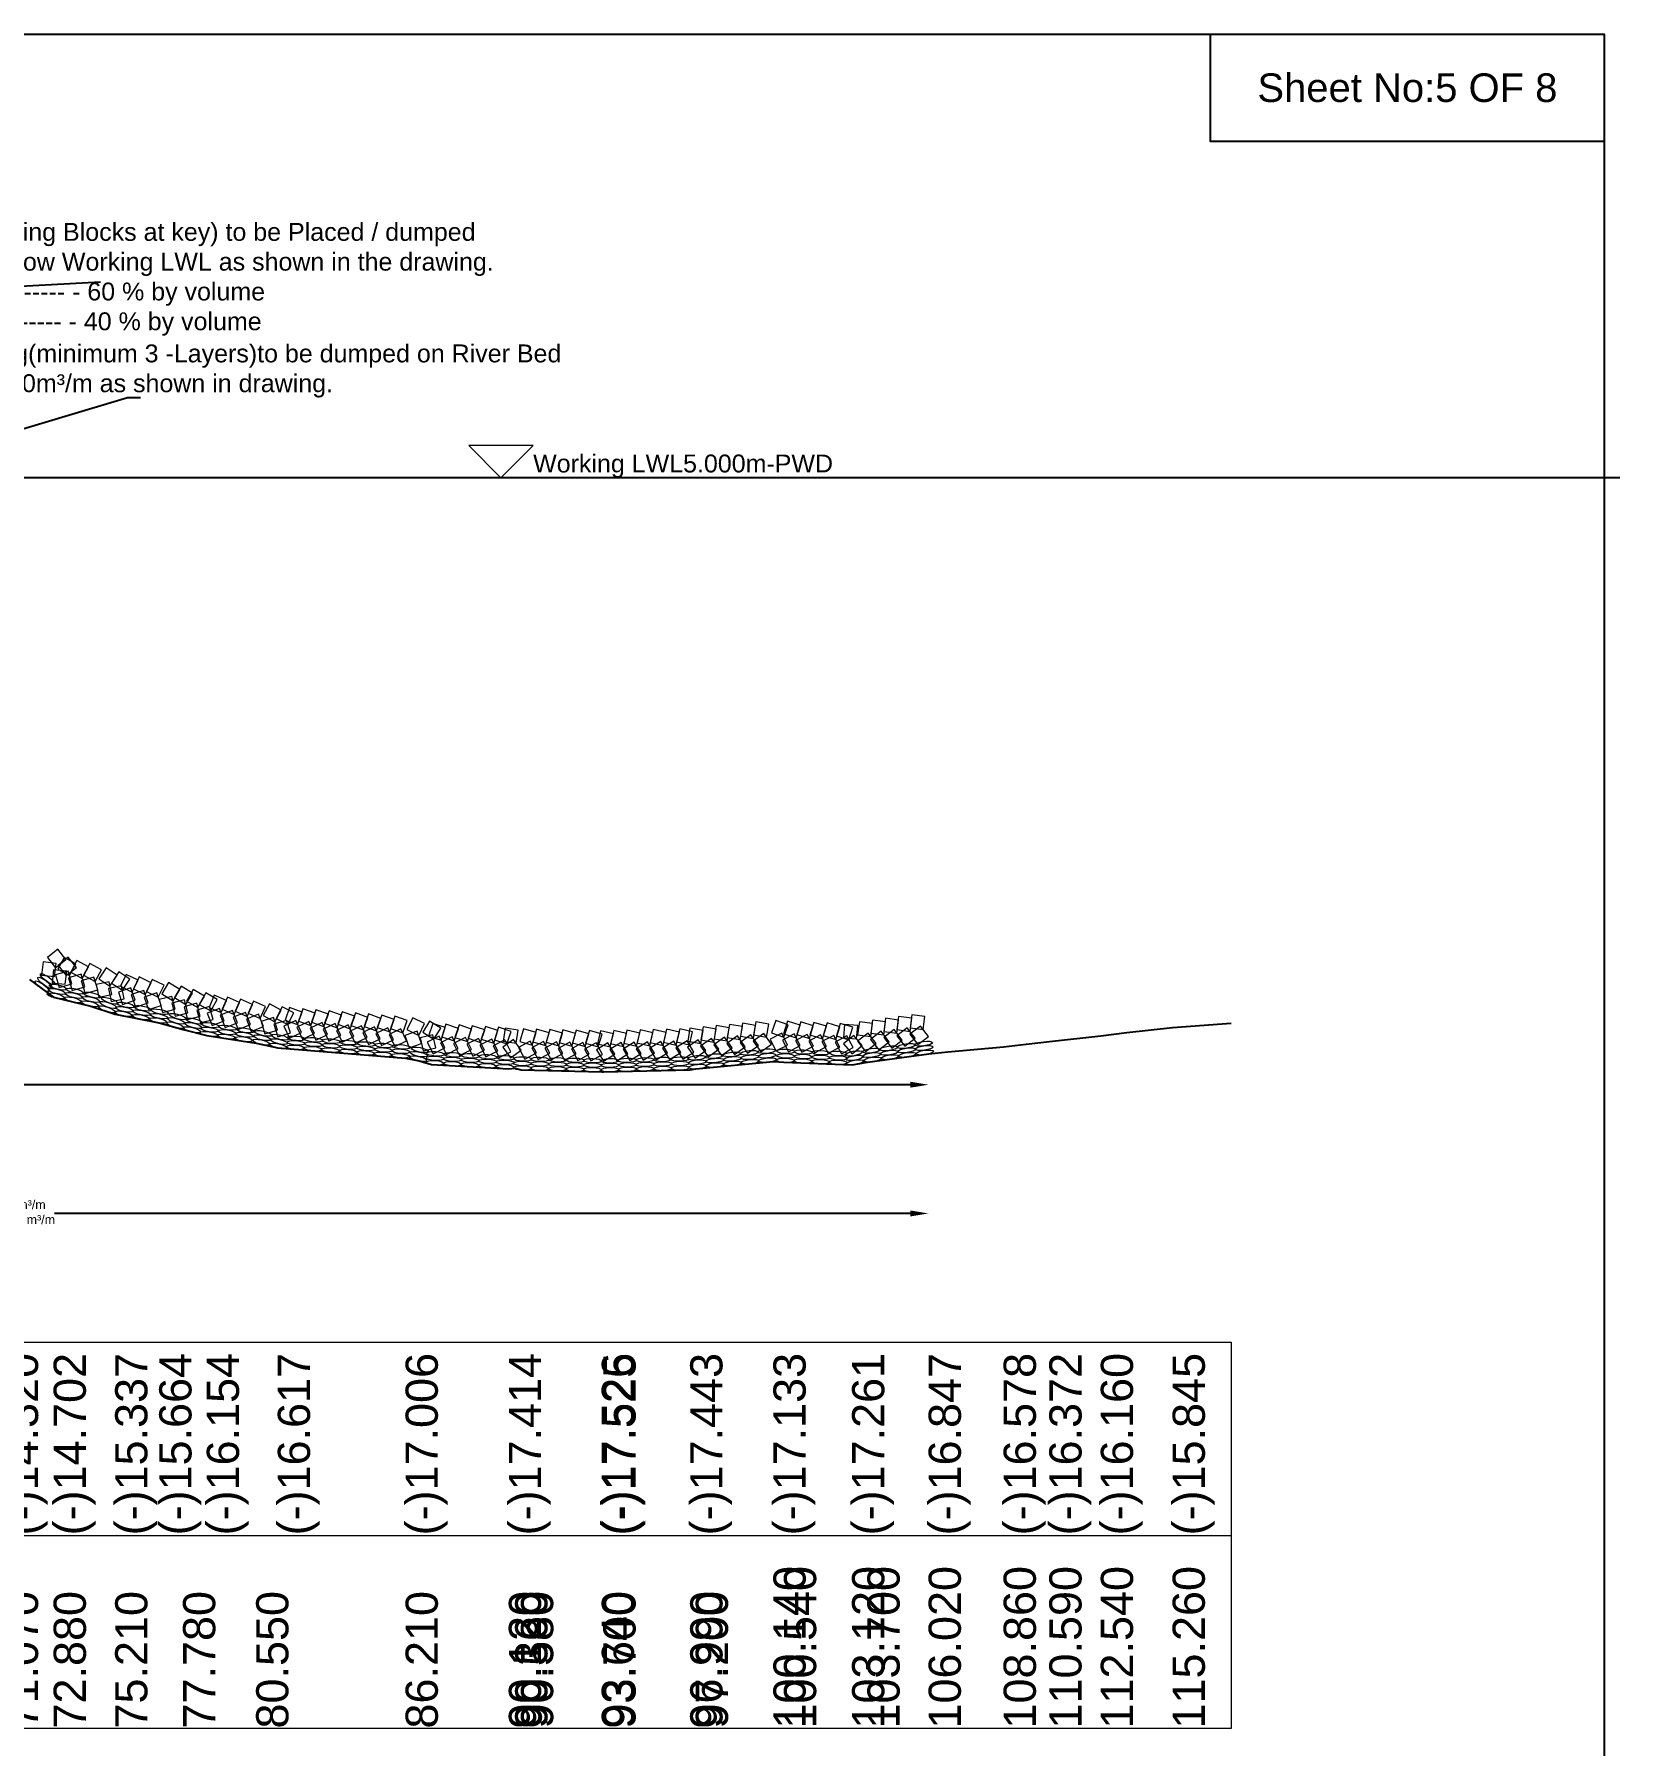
# Model space of a CAD drawing. Header units: inches. Extents: x 89000 to 215021, y -28933 to 1384.
# Drawn here: x 165180 to 169611, y -3401 to 1384 of the extents above; entities that cross this region are included whole.
import ezdxf

# ---------------------------------------------------------------- set-up
doc = ezdxf.new("R2010")
doc.units = ezdxf.units.IN
doc.header["$LTSCALE"] = 7
doc.header["$MEASUREMENT"] = 0
doc.header["$PDMODE"] = 3
for name, color, linetype, lineweight in [('Bed Level Divider', 7, 'Continuous', 9), ('Cross section Data Border', 7, 'Continuous', 9), ('Cross Section Labels', 7, 'Continuous', 9), ('Existing_Bed_Level for Xsection', 7, 'Continuous', 25), ('Long Section Labels', 7, 'Continuous', 9)]:
    doc.layers.add(name, color=color, linetype=linetype, lineweight=lineweight)
doc.styles.get("Standard").update_dxf_attribs({"font": 'arial.ttf'})
doc.dimstyles.new('Appron Lebeling Style', dxfattribs={"dimtxt": 50, "dimasz": 50, "dimexe": 0.18, "dimexo": 0.0625, "dimgap": 0.09, "dimtad": 0, "dimtih": 1, "dimtoh": 1, "dimdec": 4, "dimzin": 0, "dimdsep": 46, "dimtxsty": 'Standard', "dimcen": 0.09, "dimse1": 1, "dimse2": 1, "dimadec": 0, "dimazin": 0, "dimtfac": 1, "dimtdec": 4, "dimtofl": 0, "dimtmove": 0, "dimatfit": 3, "dimfxl": 1, "dimtolj": 1, "dimtzin": 0, "dimarcsym": 0})
doc.dimstyles.get("Standard").update_dxf_attribs({"dimtxt": 0.18, "dimasz": 0.18, "dimexe": 0.18, "dimexo": 0.0625, "dimgap": 0.09, "dimtad": 0, "dimtih": 1, "dimtoh": 1, "dimdec": 4, "dimzin": 0, "dimdsep": 46, "dimtxsty": 'Standard', "dimcen": 0.09, "dimadec": 0, "dimazin": 0, "dimtfac": 1, "dimtdec": 4, "dimtofl": 0, "dimtmove": 0, "dimatfit": 3, "dimfxl": 1, "dimtolj": 1, "dimtzin": 0, "dimarcsym": 0})

# ---------------------------------------------------------------- blocks, each defined once
blk = doc.blocks.new('*D1')
at = {"layer": 'Cross Section Labels', "color": 0, "lineweight": -2, "transparency": 16777216}
for p, q in [((162487.4, -1552.7), (164996.9, -1552.7)), ((167628.8, -1552.7), (165119.3, -1552.7))]:
    blk.add_line(p, q, dxfattribs=at)
at = {"layer": 'Cross Section Labels', "color": 0, "transparency": 16777216}
for points in [[(162487.4, -1544.4), (162487.4, -1561), (162437.4, -1552.7)], [(167628.8, -1544.4), (167628.8, -1561), (167678.8, -1552.7)]]:
    blk.add_solid(points, dxfattribs=at)
at = {"layer": 'Defpoints', "color": 0, "transparency": 16777216}
for p in [(162437.4, 144.7), (167678.8, -1467.7), (167678.8, -1552.7)]:
    blk.add_point(p, dxfattribs=at)
at = {"layer": 'Cross Section Labels', "color": 0, "transparency": 16777216, "insert": (165058.1, -1552.7), "char_height": 25, "attachment_point": 5}
blk.add_mtext('\\A1;77.00 m', dxfattribs=at)
blk = doc.blocks.new('*D2')
at = {"layer": 'Cross Section Labels', "color": 0, "lineweight": -2, "transparency": 16777216}
for p, q in [((162487.4, -1912.7), (164880.2, -1912.7)), ((167628.8, -1912.7), (165236, -1912.7))]:
    blk.add_line(p, q, dxfattribs=at)
at = {"layer": 'Cross Section Labels', "color": 0, "transparency": 16777216}
for points in [[(162487.4, -1904.4), (162487.4, -1921), (162437.4, -1912.7)], [(167628.8, -1904.4), (167628.8, -1921), (167678.8, -1912.7)]]:
    blk.add_solid(points, dxfattribs=at)
at = {"layer": 'Defpoints', "color": 0, "transparency": 16777216}
for p in [(162437.4, 144.7), (167678.8, -1467.7), (167678.8, -1912.7)]:
    blk.add_point(p, dxfattribs=at)
at = {"layer": 'Cross Section Labels', "color": 0, "transparency": 16777216, "insert": (165058.1, -1912.7), "char_height": 25, "attachment_point": 5}
blk.add_mtext('\\A1;Block @59.00 m³/m ^JGoo Bag @58.00 m³/m ', dxfattribs=at)

msp = doc.modelspace()

# ---------------------------------------------------------------- linework, layer by layer
for points in [[(157568.09036, 1384.10087), (169568.09036, 1384.10087), (169568.09036, -7101.09913), (157568.09036, -7101.09913)], [(168467.73002, 1384.10087), (169567.73002, 1384.10087), (169567.73002, 1084.10087), (168467.73002, 1084.10087)]]:
    msp.add_lwpolyline(points, close=True)
at = {"layer": 'Bed Level Divider'}
msp.add_line((168525.40624, -2272.68551), (168525.40624, -3352.68551), dxfattribs=at)
at = {"layer": 'Cross section Data Border'}
for points in [[(168525.40624, -3352.68551), (158235.38224, -3352.68551), (158235.38224, -2272.68551), (168525.40624, -2272.68551)], [(158235.38224, -2812.68551), (168525.40624, -2812.68551)]]:
    msp.add_lwpolyline(points, dxfattribs=at)
at = {"layer": 'Cross Section Labels'}
msp.add_lwpolyline([(166484.07339, 143.91366), (166574.07339, 233.91366), (166394.07339, 233.91366)], close=True, dxfattribs=at)
at = {"layer": 'Existing_Bed_Level for Xsection'}
for points in [[(160941.27129, 144.71449), (169611.29529, 144.71449)], [(165166.75811, -1259.04319), (165233.91611, -1308.41539), (165337.97411, -1332.76939), (165405.87011, -1355.27839), (165529.11611, -1379.41099), (165595.53611, -1398.22999), (165661.95611, -1415.57299), (165799.96211, -1436.16319), (165860.47811, -1449.74239), (166217.67011, -1478.45059), (166255.30811, -1485.83059), (166289.99411, -1496.23639), (166506.22811, -1508.56099), (166523.94011, -1506.71599), (166540.17611, -1511.14399), (166766.00411, -1516.82659), (166770.43211, -1516.75279), (166770.43211, -1516.75279), (166770.43211, -1516.75279), (167013.23411, -1510.70119), (167028.73211, -1508.26579), (167245.70411, -1487.82319), (167275.22411, -1489.96339), (167465.62811, -1497.26959), (167508.43211, -1489.66819), (167679.64811, -1466.71639), (167733.52211, -1461.03379), (167889.24011, -1446.86419), (167951.97011, -1439.70559), (168016.91411, -1431.66139), (168160.82411, -1416.01579), (168233.88611, -1407.23359), (168361.56011, -1392.76879), (168525.39611, -1381.03459)]]:
    msp.add_lwpolyline(points, dxfattribs=at)
at = {"layer": 'Long Section Labels'}
for points in [[(165268.20018, -1202.89089), (165245.14558, -1174.07952), (165216.33421, -1197.13413), (165239.38881, -1225.9455)], [(165297.93054, -1224.74761), (165274.87593, -1195.93623), (165246.06456, -1218.99084), (165269.11917, -1247.80221)], [(165240.78969, -1213.44891), (165204.11653, -1209.36366), (165200.03128, -1246.03682), (165236.70444, -1250.12207)], [(165270.52004, -1235.30562), (165233.84688, -1231.22037), (165229.76163, -1267.89353), (165266.43479, -1271.97878)], [(165274.41591, -1235.28569), (165239.08955, -1245.94673), (165249.75059, -1281.2731), (165285.07696, -1270.61206)], [(165295.4687, -1214.80186), (165262.94375, -1197.37379), (165245.51568, -1229.89874), (165278.04063, -1247.32681)], [(165310.34501, -1243.69463), (165275.01864, -1254.35567), (165285.67969, -1289.68204), (165321.00605, -1279.02099)], [(165331.39779, -1223.2108), (165298.87284, -1205.78273), (165281.44477, -1238.30768), (165313.96972, -1255.73575)], [(165367.32689, -1231.61973), (165334.80194, -1214.19166), (165317.37387, -1246.71662), (165349.89882, -1264.14468)], [(165411.42486, -1246.28987), (165380.60232, -1226.00242), (165360.31487, -1256.82497), (165391.13742, -1277.11242)], [(165446.45027, -1257.90155), (165415.62772, -1237.61411), (165395.34027, -1268.43665), (165426.16282, -1288.7241)], [(165346.2741, -1252.10356), (165310.94774, -1262.76461), (165321.60878, -1298.09097), (165356.93515, -1287.42993)], [(165388.61225, -1264.79371), (165352.46907, -1272.22875), (165359.90411, -1308.37194), (165396.0473, -1300.93689)], [(165423.63766, -1276.40539), (165387.49447, -1283.84044), (165394.92952, -1319.98362), (165431.07271, -1312.54858)], [(165449.62557, -1281.89104), (165414.71229, -1293.83559), (165426.65684, -1328.74888), (165461.57013, -1316.80433)], [(165469.91594, -1260.65174), (165436.77598, -1244.42358), (165420.54783, -1277.56354), (165453.68779, -1293.7917)], [(165485.8379, -1288.98172), (165450.92461, -1300.92627), (165462.86916, -1335.83956), (165497.78245, -1323.895)], [(165506.12826, -1267.74241), (165472.9883, -1251.51426), (165456.76015, -1284.65422), (165489.90011, -1300.88237)], [(165542.34059, -1274.83309), (165509.20063, -1258.60493), (165492.97247, -1291.74489), (165526.11243, -1307.97305)], [(165586.51279, -1286.34489), (165554.8273, -1267.43353), (165535.91594, -1299.11903), (165567.60144, -1318.03038)], [(165622.01527, -1296.40392), (165590.32977, -1277.49257), (165571.41842, -1309.17806), (165603.10391, -1328.08942)], [(165655.58794, -1305.20078), (165623.518, -1286.94895), (165605.26617, -1319.01888), (165637.33611, -1337.27071)], [(165522.05022, -1296.07239), (165487.13693, -1308.01695), (165499.08148, -1342.93023), (165533.99477, -1330.98568)], [(165564.5366, -1305.83473), (165528.75563, -1314.85317), (165537.77406, -1350.63414), (165573.55503, -1341.6157)], [(165600.03907, -1315.89377), (165564.2581, -1324.9122), (165573.27654, -1360.69317), (165609.05751, -1351.67474)], [(165634.01964, -1325.14107), (165598.43289, -1334.89778), (165608.18959, -1370.48453), (165643.77634, -1360.72782)], [(165669.72261, -1334.46351), (165634.13586, -1344.22022), (165643.89256, -1379.80697), (165679.47931, -1370.05026)], [(165691.29091, -1314.52322), (165659.22097, -1296.27139), (165640.96914, -1328.34132), (165673.03908, -1346.59315)], [(165697.39342, -1339.5495), (165663.05626, -1353.06134), (165676.5681, -1387.3985), (165710.90526, -1373.88666)], [(165716.70212, -1317.41399), (165682.86191, -1302.70174), (165668.14966, -1336.54195), (165701.98987, -1351.2542)], [(165753.19815, -1322.85912), (165719.35794, -1308.14687), (165704.64569, -1341.98708), (165738.4859, -1356.69933)], [(165789.69419, -1328.30425), (165755.85398, -1313.592), (165741.14173, -1347.43221), (165774.98194, -1362.14446)], [(165826.19022, -1333.74938), (165792.35001, -1319.03713), (165777.63776, -1352.87734), (165811.47797, -1367.58959)], [(165869.62113, -1344.00329), (165836.93772, -1326.87422), (165819.80865, -1359.55762), (165852.49206, -1376.68669)], [(165905.62582, -1352.08239), (165872.94242, -1334.95332), (165855.81335, -1367.63673), (165888.49675, -1384.7658)], [(165928.15981, -1349.68751), (165893.39931, -1337.30535), (165881.01715, -1372.06585), (165915.77765, -1384.44801)], [(165733.88945, -1344.99463), (165699.5523, -1358.50647), (165713.06413, -1392.84363), (165747.40129, -1379.33179)], [(165770.38549, -1350.43977), (165736.04833, -1363.9516), (165749.56017, -1398.28876), (165783.89732, -1384.77692)], [(165806.88152, -1355.8849), (165772.54437, -1369.39673), (165786.0562, -1403.73389), (165820.39336, -1390.22205)], [(165848.75707, -1364.67932), (165813.52996, -1375.66387), (165824.5145, -1410.89098), (165859.74162, -1399.90644)], [(165884.76177, -1372.75842), (165849.53465, -1383.74297), (165860.5192, -1418.97009), (165895.74632, -1407.98554)], [(165910.39758, -1373.08218), (165877.0564, -1388.89278), (165892.86699, -1422.23397), (165926.20818, -1406.42337)], [(165947.17898, -1376.03837), (165913.83779, -1391.84897), (165929.64839, -1425.19016), (165962.98958, -1409.37956)], [(165964.9412, -1352.6437), (165930.18071, -1340.26154), (165917.79855, -1375.02204), (165952.55904, -1387.4042)], [(165983.96037, -1378.99456), (165950.61918, -1394.80516), (165966.42978, -1428.14635), (165999.77097, -1412.33575)], [(166001.7226, -1355.59989), (165966.9621, -1343.21773), (165954.57994, -1377.97823), (165989.34044, -1390.36039)], [(166020.74177, -1381.95075), (165987.40058, -1397.76135), (166003.21118, -1431.10254), (166036.55237, -1415.29194)], [(166038.50399, -1358.55608), (166003.74349, -1346.17392), (165991.36133, -1380.93442), (166026.12183, -1393.31658)], [(166057.52316, -1384.90694), (166024.18197, -1400.71754), (166039.99257, -1434.05873), (166073.33376, -1418.24813)], [(166075.28538, -1361.51227), (166040.52489, -1349.13012), (166028.14273, -1383.89061), (166062.90322, -1396.27277)], [(166112.06678, -1364.46847), (166077.30628, -1352.08631), (166064.92412, -1386.8468), (166099.68462, -1399.22896)], [(166148.84817, -1367.42466), (166114.08768, -1355.0425), (166101.70552, -1389.80299), (166136.46601, -1402.18515)], [(166185.62957, -1370.38085), (166150.86907, -1357.99869), (166138.48691, -1392.75918), (166173.24741, -1405.14134)], [(166222.41096, -1373.33704), (166187.65046, -1360.95488), (166175.2683, -1395.71537), (166210.0288, -1408.09753)], [(166270.58707, -1381.65359), (166237.45134, -1365.41682), (166221.21456, -1398.55256), (166254.3503, -1414.78933)], [(166316.11947, -1394.25054), (166284.72817, -1374.85475), (166265.33238, -1406.24605), (166296.72368, -1425.64184)], [(166328.34157, -1393.09754), (166293.30244, -1381.52734), (166281.73224, -1416.56647), (166316.77137, -1428.13667)], [(166365.18177, -1395.1973), (166330.14265, -1383.62711), (166318.57245, -1418.66624), (166353.61158, -1430.23643)], [(166402.02198, -1397.29707), (166366.98285, -1385.72687), (166355.41266, -1420.766), (166390.45179, -1432.3362)], [(167159.11576, -1390.36086), (167122.73564, -1384.18861), (167116.56339, -1420.56874), (167152.94351, -1426.74099)], [(167195.85306, -1386.89956), (167159.47294, -1380.72731), (167153.30069, -1417.10743), (167189.68081, -1423.27968)], [(167232.59036, -1383.43825), (167196.21024, -1377.26601), (167190.03799, -1413.64613), (167226.41811, -1419.81838)], [(167287.00088, -1385.38631), (167252.14455, -1373.27657), (167240.03481, -1408.13291), (167274.89114, -1420.24265)], [(167320.28005, -1386.462), (167285.03199, -1375.54485), (167274.11484, -1410.79291), (167309.3629, -1421.71006)], [(167357.15291, -1387.87688), (167321.90485, -1376.95974), (167310.9877, -1412.2078), (167346.23577, -1423.12495)], [(167394.02578, -1389.29177), (167358.77772, -1378.37463), (167347.86057, -1413.62269), (167383.10863, -1424.53984)], [(167430.89864, -1390.70666), (167395.65058, -1379.78951), (167384.73343, -1415.03758), (167419.98149, -1425.95472)], [(167467.77151, -1392.12155), (167432.52344, -1381.2044), (167421.60629, -1416.45247), (167456.85436, -1427.36961)], [(167481.52652, -1387.63724), (167444.76367, -1384.45871), (167441.58513, -1421.22155), (167478.34798, -1424.40009)], [(167522.49563, -1381.68402), (167485.90101, -1376.94652), (167481.16352, -1413.54114), (167517.75814, -1418.27864)], [(167559.06849, -1376.78136), (167522.47387, -1372.04387), (167517.73638, -1408.63849), (167554.331, -1413.37598)], [(167595.64135, -1371.87871), (167559.04673, -1367.14121), (167554.30923, -1403.73583), (167590.90385, -1408.47333)], [(167632.21421, -1366.97605), (167595.61959, -1362.23856), (167590.88209, -1398.83318), (167627.47671, -1403.57067)], [(167668.78706, -1362.0734), (167632.19244, -1357.3359), (167627.45495, -1393.93052), (167664.04957, -1398.66802)], [(166094.30455, -1387.86313), (166060.96336, -1403.67373), (166076.77396, -1437.01492), (166110.11515, -1421.20432)], [(166131.08595, -1390.81932), (166097.74476, -1406.62992), (166113.55536, -1439.97111), (166146.89655, -1424.16051)], [(166167.86734, -1393.77551), (166134.52615, -1409.58611), (166150.33675, -1442.9273), (166183.67794, -1427.1167)], [(166204.64874, -1396.7317), (166171.30755, -1412.5423), (166187.11815, -1445.88349), (166220.45934, -1430.07289)], [(166250.29119, -1402.88762), (166215.37479, -1414.82309), (166227.31026, -1449.73948), (166262.22666, -1437.80401)], [(166293.84652, -1413.40055), (166257.93125, -1421.86836), (166266.39906, -1457.78362), (166302.31432, -1449.31582)], [(166311.12837, -1416.89907), (166278.16399, -1433.48098), (166294.74591, -1466.44536), (166327.71028, -1449.86344)], [(166347.96857, -1418.99883), (166315.0042, -1435.58075), (166331.58612, -1468.54513), (166364.55049, -1451.96321)], [(166384.80878, -1421.0986), (166351.84441, -1437.68052), (166368.42633, -1470.64489), (166401.3907, -1454.06297)], [(166421.64899, -1423.19836), (166388.68462, -1439.78028), (166405.26654, -1472.74466), (166438.23091, -1456.16274)], [(166438.86219, -1399.39684), (166403.82306, -1387.82664), (166392.25287, -1422.86577), (166427.292, -1434.43596)], [(166458.4892, -1425.29813), (166425.52483, -1441.88005), (166442.10674, -1474.84442), (166475.07112, -1458.26251)], [(166475.7024, -1401.4966), (166440.66327, -1389.92641), (166429.09308, -1424.96554), (166464.13221, -1436.53573)], [(166495.32941, -1427.3979), (166462.36503, -1443.97982), (166478.94695, -1476.94419), (166511.91133, -1460.36227)], [(166512.54261, -1403.59637), (166477.50348, -1392.02617), (166465.93328, -1427.0653), (166500.97241, -1438.6355)], [(166519.04193, -1426.37805), (166489.15614, -1448.02174), (166510.79983, -1477.90754), (166540.68562, -1456.26385)], [(166532.22417, -1400.12856), (166495.785, -1394.31502), (166489.97146, -1430.75419), (166526.41063, -1436.56773)], [(166565.82714, -1431.35407), (166533.40624, -1448.97495), (166551.02711, -1481.39585), (166583.44801, -1463.77497)], [(166582.27543, -1407.01767), (166546.88639, -1396.56656), (166536.43528, -1431.9556), (166571.82433, -1442.40671)], [(166602.71546, -1432.28231), (166570.29456, -1449.90318), (166587.91544, -1482.32408), (166620.33634, -1464.70321)], [(166619.16376, -1407.9459), (166583.77471, -1397.4948), (166573.32361, -1432.88384), (166608.71265, -1443.33495)], [(166639.60378, -1433.21054), (166607.18288, -1450.83142), (166624.80376, -1483.25232), (166657.22466, -1465.63144)], [(166656.05208, -1408.87414), (166620.66304, -1398.42303), (166610.21193, -1433.81208), (166645.60097, -1444.26318)], [(166676.49211, -1434.13878), (166644.07121, -1451.75966), (166661.69208, -1484.18055), (166694.11298, -1466.55968)], [(166692.9404, -1409.80238), (166657.55136, -1399.35127), (166647.10025, -1434.74031), (166682.4893, -1445.19142)], [(166713.38043, -1435.06701), (166680.95953, -1452.68789), (166698.5804, -1485.10879), (166731.0013, -1467.48791)], [(166729.82873, -1410.73061), (166694.43968, -1400.2795), (166683.98858, -1435.66855), (166719.37762, -1446.11965)], [(166766.71705, -1411.65885), (166731.32801, -1401.20774), (166720.8769, -1436.59678), (166756.26594, -1447.04789)], [(166798.29726, -1410.87374), (166762.42944, -1402.20717), (166753.76287, -1438.07499), (166789.63069, -1446.74156)], [(166819.97631, -1435.08356), (166788.47808, -1454.30521), (166807.69973, -1485.80343), (166839.19796, -1466.58179)], [(166835.1858, -1409.95433), (166799.31798, -1401.28776), (166790.65141, -1437.15558), (166826.51923, -1445.82215)], [(166856.86485, -1434.16415), (166825.36663, -1453.3858), (166844.58827, -1484.88402), (166876.0865, -1465.66237)], [(166872.07435, -1409.03492), (166836.20653, -1400.36835), (166827.53996, -1436.23617), (166863.40778, -1444.90274)], [(166893.7534, -1433.24474), (166862.25517, -1452.46639), (166881.47682, -1483.96461), (166912.97504, -1464.74296)], [(166908.96289, -1408.11551), (166873.09507, -1399.44894), (166864.4285, -1435.31676), (166900.29632, -1443.98333)], [(166930.64194, -1432.32533), (166899.14371, -1451.54698), (166918.36536, -1483.0452), (166949.86359, -1463.82355)], [(166945.85144, -1407.1961), (166909.98362, -1398.52952), (166901.31704, -1434.39735), (166937.18486, -1443.06392)], [(166967.53048, -1431.40592), (166936.03226, -1450.62757), (166955.25391, -1482.12579), (166986.75213, -1462.90414)], [(166982.73998, -1406.27669), (166946.87216, -1397.61011), (166938.20559, -1433.47793), (166974.07341, -1442.14451)], [(167004.41903, -1430.48651), (166972.9208, -1449.70815), (166992.14245, -1481.20638), (167023.64068, -1461.98473)], [(167019.62852, -1405.35727), (166983.7607, -1396.6907), (166975.09413, -1432.55852), (167010.96195, -1441.2251)], [(167035.46365, -1426.86312), (167005.36608, -1448.21133), (167026.71429, -1478.3089), (167056.81186, -1456.96069)], [(167048.90385, -1400.74477), (167012.52373, -1394.57252), (167006.35148, -1430.95265), (167042.7316, -1437.1249)], [(167072.20095, -1423.40182), (167042.10338, -1444.75003), (167063.45159, -1474.8476), (167093.54916, -1453.49939)], [(167085.64115, -1397.28347), (167049.26103, -1391.11122), (167043.08878, -1427.49134), (167079.4689, -1433.66359)], [(167108.93826, -1419.94051), (167078.84068, -1441.28872), (167100.18889, -1471.3863), (167130.28647, -1450.03809)], [(167122.37846, -1393.82217), (167085.99833, -1387.64992), (167079.82608, -1424.03004), (167116.20621, -1430.20229)], [(167145.67556, -1416.47921), (167115.57798, -1437.82742), (167136.92619, -1467.92499), (167167.02377, -1446.57678)], [(167182.41286, -1413.01791), (167152.31529, -1434.36612), (167173.6635, -1464.46369), (167203.76107, -1443.11548)], [(167219.15016, -1409.5566), (167189.05259, -1430.90481), (167210.4008, -1461.00239), (167240.49837, -1439.65418)], [(167269.42229, -1408.91927), (167236.20586, -1424.99032), (167252.2769, -1458.20675), (167285.49334, -1442.13571)], [(167303.51207, -1410.57925), (167270.86149, -1427.7708), (167288.05304, -1460.42138), (167320.70362, -1443.22983)], [(167340.38493, -1411.99414), (167307.73435, -1429.18569), (167324.92591, -1461.83627), (167357.57649, -1444.64472)], [(167377.2578, -1413.40903), (167344.60722, -1430.60058), (167361.79877, -1463.25116), (167394.44935, -1446.05961)], [(167414.13066, -1414.82392), (167381.48008, -1432.01547), (167398.67163, -1464.66605), (167431.32222, -1447.4745)], [(167451.00352, -1416.2388), (167418.35294, -1433.43036), (167435.5445, -1466.08094), (167468.19508, -1448.88939)], [(167470.26572, -1414.76659), (167442.01345, -1438.50304), (167465.74989, -1466.75532), (167494.00217, -1443.01887)], [(167510.09244, -1408.31047), (167480.85726, -1430.82522), (167503.37201, -1460.06041), (167532.6072, -1437.54565)], [(167546.6653, -1403.40782), (167517.43012, -1425.92257), (167539.94487, -1455.15775), (167569.18005, -1432.643)], [(167583.23816, -1398.50516), (167554.00298, -1421.01991), (167576.51773, -1450.2551), (167605.75291, -1427.74034)], [(167619.81102, -1393.60251), (167590.57584, -1416.11726), (167613.09059, -1445.35244), (167642.32577, -1422.83769)], [(167656.38388, -1388.69985), (167627.14869, -1411.2146), (167649.66345, -1440.44979), (167678.89863, -1417.93504)], [(166750.26875, -1435.99525), (166717.84785, -1453.61613), (166735.46873, -1486.03703), (166767.88963, -1468.41615)], [(166783.08776, -1436.00297), (166751.58954, -1455.22462), (166770.81119, -1486.72284), (166802.30941, -1467.5012)]]:
    msp.add_lwpolyline(points, close=True, dxfattribs=at)
for centre, major_axis in [((165216.54077, -1257.58308), (19.78853, -14.54783)), ((165201.6782, -1277.79972), (19.78853, -14.54783)), ((165209.10948, -1267.6914), (19.78853, -14.54783)), ((165242.58155, -1291.99128), (23.9144, -5.59699)), ((165245.44059, -1279.77539), (23.9144, -5.59699)), ((165293.2694, -1290.96937), (23.9144, -5.59699)), ((165239.72251, -1304.20717), (23.9144, -5.59699)), ((165287.55132, -1315.40115), (23.9144, -5.59699)), ((165290.41036, -1303.18526), (23.9144, -5.59699)), ((165335.38013, -1326.59513), (23.9144, -5.59699)), ((165338.23917, -1314.37923), (23.9144, -5.59699)), ((165341.09821, -1302.16334), (23.9144, -5.59699)), ((165382.65187, -1341.84667), (23.31291, -7.72874)), ((165386.59984, -1329.93803), (23.31291, -7.72874)), ((165390.54781, -1318.02939), (23.31291, -7.72874)), ((165431.64593, -1342.02487), (24.10292, -4.71955)), ((165434.05676, -1329.71269), (24.10292, -4.71955)), ((165482.2626, -1339.15179), (24.10292, -4.71955)), ((165429.2351, -1354.33706), (24.10292, -4.71955)), ((165477.44094, -1363.77617), (24.10292, -4.71955)), ((165479.85177, -1351.46398), (24.10292, -4.71955)), ((165525.64679, -1373.21528), (24.10292, -4.71955)), ((165528.05762, -1360.90309), (24.10292, -4.71955)), ((165530.46845, -1348.5909), (24.10292, -4.71955)), ((165573.50414, -1386.34252), (23.63045, -6.69529)), ((165576.92421, -1374.27168), (23.63045, -6.69529)), ((165580.34428, -1362.20084), (23.63045, -6.69529)), ((165623.94221, -1387.07226), (23.7639, -6.20502)), ((165627.11184, -1374.93325), (23.7639, -6.20502)), ((165671.44941, -1386.15341), (24.29176, -3.62428)), ((165720.03293, -1393.40197), (24.29176, -3.62428)), ((165620.77258, -1399.21127), (23.7639, -6.20502)), ((165667.74672, -1410.97071), (24.29176, -3.62428)), ((165669.59807, -1398.56206), (24.29176, -3.62428)), ((165716.33025, -1418.21927), (24.29176, -3.62428)), ((165718.18159, -1405.81062), (24.29176, -3.62428)), ((165764.91377, -1425.46783), (24.29176, -3.62428)), ((165766.76511, -1413.05918), (24.29176, -3.62428)), ((165768.61646, -1400.65053), (24.29176, -3.62428)), ((165813.77544, -1433.70923), (23.96473, -5.37745)), ((165816.52234, -1421.46763), (23.96473, -5.37745)), ((165819.26923, -1409.22604), (23.96473, -5.37745)), ((165861.70489, -1444.46413), (23.96473, -5.37745)), ((165864.45179, -1432.22253), (23.96473, -5.37745)), ((165867.19868, -1419.98094), (23.96473, -5.37745)), ((165910.79911, -1435.78401), (24.4817, -1.96764)), ((165911.80421, -1423.27833), (24.4817, -1.96764)), ((165959.7625, -1439.71929), (24.4817, -1.96764)), ((165960.76761, -1427.21361), (24.4817, -1.96764)), ((166009.731, -1431.1489), (24.4817, -1.96764)), ((166058.69439, -1435.08418), (24.4817, -1.96764)), ((166107.65778, -1439.01946), (24.4817, -1.96764)), ((167665.58332, -1437.83532), (24.34289, 3.26321)), ((165909.79401, -1448.28968), (24.4817, -1.96764)), ((165958.7574, -1452.22496), (24.4817, -1.96764)), ((166007.72079, -1456.16024), (24.4817, -1.96764)), ((166008.72589, -1443.65457), (24.4817, -1.96764)), ((166056.68418, -1460.09552), (24.4817, -1.96764)), ((166057.68928, -1447.58985), (24.4817, -1.96764)), ((166105.64757, -1464.03081), (24.4817, -1.96764)), ((166106.65268, -1451.52513), (24.4817, -1.96764)), ((166154.61096, -1467.96609), (24.4817, -1.96764)), ((166155.61607, -1455.46041), (24.4817, -1.96764)), ((166156.62117, -1442.95474), (24.4817, -1.96764)), ((166203.57435, -1471.90137), (24.4817, -1.96764)), ((166204.57946, -1459.39569), (24.4817, -1.96764)), ((166205.58456, -1446.89002), (24.4817, -1.96764)), ((166252.70896, -1479.80424), (24.10169, -4.72582)), ((166255.12299, -1467.49267), (24.10169, -4.72582)), ((166257.53702, -1455.18111), (24.10169, -4.72582)), ((166300.07957, -1478.83883), (24.52084, -1.3976)), ((166300.79349, -1466.31316), (24.52084, -1.3976)), ((166349.12126, -1481.63404), (24.52084, -1.3976)), ((166349.83518, -1469.10837), (24.52084, -1.3976)), ((166398.16294, -1484.42925), (24.52084, -1.3976)), ((166398.87686, -1471.90357), (24.52084, -1.3976)), ((166447.20463, -1487.22445), (24.52084, -1.3976)), ((166447.91855, -1474.69878), (24.52084, -1.3976)), ((166496.24631, -1490.01966), (24.52084, -1.3976)), ((166496.96023, -1477.49399), (24.52084, -1.3976)), ((166544.37786, -1480.75226), (24.55287, -0.61783)), ((166593.48359, -1481.98793), (24.55287, -0.61783)), ((166642.58933, -1483.22359), (24.55287, -0.61783)), ((166691.69506, -1484.45926), (24.55287, -0.61783)), ((166740.8008, -1485.69493), (24.55287, -0.61783)), ((166788.33693, -1485.80976), (24.55301, 0.61196)), ((166837.44296, -1484.58584), (24.55301, 0.61196)), ((166886.54899, -1483.36192), (24.55301, 0.61196)), ((166935.65502, -1482.13801), (24.55301, 0.61196)), ((166984.76105, -1480.91409), (24.55301, 0.61196)), ((167031.4977, -1477.37999), (24.45235, 2.30384)), ((167032.67455, -1489.87068), (24.45235, 2.30384)), ((167080.4024, -1472.77231), (24.45235, 2.30384)), ((167081.57924, -1485.26299), (24.45235, 2.30384)), ((167129.3071, -1468.16462), (24.45235, 2.30384)), ((167130.48394, -1480.6553), (24.45235, 2.30384)), ((167178.21179, -1463.55693), (24.45235, 2.30384)), ((167179.38864, -1476.04761), (24.45235, 2.30384)), ((167180.56548, -1488.5383), (24.45235, 2.30384)), ((167227.11649, -1458.94924), (24.45235, 2.30384)), ((167228.29333, -1471.43993), (24.45235, 2.30384)), ((167229.47018, -1483.93061), (24.45235, 2.30384)), ((167279.2708, -1484.71839), (24.54258, -0.94175)), ((167279.75186, -1472.18161), (24.54258, -0.94175)), ((167280.23293, -1459.64484), (24.54258, -0.94175)), ((167328.35596, -1486.60189), (24.54258, -0.94175)), ((167328.83702, -1474.06511), (24.54258, -0.94175)), ((167329.31808, -1461.52834), (24.54258, -0.94175)), ((167377.44111, -1488.48539), (24.54258, -0.94175)), ((167377.92218, -1475.94861), (24.54258, -0.94175)), ((167378.40324, -1463.41184), (24.54258, -0.94175)), ((167427.00733, -1477.83211), (24.54258, -0.94175)), ((167427.4884, -1465.29534), (24.54258, -0.94175)), ((167469.74383, -1465.56248), (24.18228, 4.29444)), ((167471.93751, -1477.91521), (24.18228, 4.29444)), ((167474.13118, -1490.26793), (24.18228, 4.29444)), ((167519.52595, -1457.41456), (24.34289, 3.26321)), ((167521.19285, -1469.84934), (24.34289, 3.26321)), ((167522.85976, -1482.28411), (24.34289, 3.26321)), ((167568.21174, -1450.88815), (24.34289, 3.26321)), ((167569.87864, -1463.32292), (24.34289, 3.26321)), ((167571.54554, -1475.75769), (24.34289, 3.26321)), ((167616.89753, -1444.36174), (24.34289, 3.26321)), ((167618.56443, -1456.79651), (24.34289, 3.26321)), ((167620.23133, -1469.23128), (24.34289, 3.26321)), ((167667.25022, -1450.27009), (24.34289, 3.26321)), ((167668.91712, -1462.70486), (24.34289, 3.26321)), ((166299.36565, -1491.3645), (24.52084, -1.3976)), ((166348.40733, -1494.15971), (24.52084, -1.3976)), ((166397.44902, -1496.95492), (24.52084, -1.3976)), ((166446.49071, -1499.75013), (24.52084, -1.3976)), ((166495.53239, -1502.54533), (24.52084, -1.3976)), ((166543.74666, -1505.83632), (24.55287, -0.61783)), ((166544.06226, -1493.29429), (24.55287, -0.61783)), ((166592.85239, -1507.07199), (24.55287, -0.61783)), ((166593.16799, -1494.52996), (24.55287, -0.61783)), ((166641.95813, -1508.30765), (24.55287, -0.61783)), ((166642.27373, -1495.76562), (24.55287, -0.61783)), ((166691.06386, -1509.54332), (24.55287, -0.61783)), ((166691.37946, -1497.00129), (24.55287, -0.61783)), ((166740.1696, -1510.77899), (24.55287, -0.61783)), ((166740.4852, -1498.23696), (24.55287, -0.61783)), ((166788.64953, -1498.35187), (24.55301, 0.61196)), ((166788.96213, -1510.89397), (24.55301, 0.61196)), ((166837.75556, -1497.12795), (24.55301, 0.61196)), ((166838.06816, -1509.67005), (24.55301, 0.61196)), ((166886.86159, -1495.90403), (24.55301, 0.61196)), ((166887.17419, -1508.44613), (24.55301, 0.61196)), ((166935.96762, -1494.68011), (24.55301, 0.61196)), ((166936.28022, -1507.22222), (24.55301, 0.61196)), ((166985.07365, -1493.45619), (24.55301, 0.61196)), ((166985.38625, -1505.9983), (24.55301, 0.61196)), ((167033.85139, -1502.36136), (24.45235, 2.30384)), ((167082.75609, -1497.75367), (24.45235, 2.30384)), ((167131.66078, -1493.14598), (24.45235, 2.30384)), ((167426.52627, -1490.36889), (24.54258, -0.94175))]:
    msp.add_ellipse(centre, major_axis=major_axis, ratio=0.255, dxfattribs=at)

# ---------------------------------------------------------------- texts
at = {"insert": (169017.73002, 1234.10087), "char_height": 80, "attachment_point": 5}
msp.add_mtext('Sheet No:5 OF 8', dxfattribs=at)
at = {"layer": 'Cross Section Labels', "char_height": 50}
for s, insert, attachment_point in [('Assorted 2 Layers C.C Blocks(excluding Blocks at key) to be Placed / dumped^J@59.00 m³/m (excluding void) at or below Working LWL as shown in the drawing.^J500 x 500 x 500-------- - 60 % by volume^J400x 400 x 400-------- - 40 % by volume', (165203.87442, 541.43769), 8), ('250Kg Sand Filled Geo-bag(minimum 3 -Layers)to be dumped on River Bed^J@58.00m³/m as shown in drawing.', (165476.65468, 368.32122), 8), ('Working LWL5.000m-PWD', (166574.07339, 143.91366), 7)]:
    msp.add_mtext(s, dxfattribs=dict(at, insert=insert, attachment_point=attachment_point))
at = {"layer": 'Long Section Labels', "char_height": 90, "attachment_point": 1, "rotation": 90}
for s, insert in [('(-)14.320', (165100.34824, -2812.68551)), ('(-)14.702', (165233.92624, -2812.68551)), ('(-)15.337', (165405.88024, -2812.68551)), ('(-)15.664', (165529.12624, -2812.68551)), ('(-)16.154', (165661.96624, -2812.68551)), ('(-)16.617', (165860.48824, -2812.68551)), ('(-)17.006', (166217.68024, -2812.68551)), ('(-)17.414', (166506.23824, -2812.68551)), ('(-)17.526', (166766.01424, -2812.68551)), ('(-)17.525', (166770.44224, -2812.68551)), ('(-)17.525', (166770.44224, -2812.68551)), ('(-)17.525', (166770.44224, -2812.68551)), ('(-)17.443', (167013.24424, -2812.68551)), ('(-)17.133', (167245.71424, -2812.68551)), ('(-)17.261', (167465.63824, -2812.68551)), ('(-)16.847', (167679.65824, -2812.68551)), ('(-)16.578', (167889.25024, -2812.68551)), ('(-)16.372', (168016.92424, -2812.68551)), ('(-)16.160', (168160.83424, -2812.68551)), ('(-)15.845', (168361.57024, -2812.68551)), ('100.140', (167245.71424, -3352.68551)), ('100.540', (167275.23424, -3352.68551)), ('103.120', (167465.63824, -3352.68551)), ('103.700', (167508.44224, -3352.68551)), ('106.020', (167679.65824, -3352.68551)), ('108.860', (167889.25024, -3352.68551)), ('110.590', (168016.92424, -3352.68551)), ('112.540', (168160.83424, -3352.68551)), ('115.260', (168361.57024, -3352.68551)), ('71.070', (165100.34824, -3352.68551)), ('72.880', (165233.92624, -3352.68551)), ('75.210', (165405.88024, -3352.68551)), ('77.780', (165595.54624, -3352.68551)), ('80.550', (165799.97224, -3352.68551)), ('86.210', (166217.68024, -3352.68551)), ('90.120', (166506.23824, -3352.68551)), ('90.360', (166523.95024, -3352.68551)), ('90.580', (166540.18624, -3352.68551)), ('93.640', (166766.01424, -3352.68551)), ('93.700', (166770.44224, -3352.68551)), ('93.700', (166770.44224, -3352.68551)), ('93.700', (166770.44224, -3352.68551)), ('96.990', (167013.24424, -3352.68551)), ('97.200', (167028.74224, -3352.68551))]:
    msp.add_mtext(s, dxfattribs=dict(at, insert=insert))

# ---------------------------------------------------------------- dimensions: what is measured, and where the dimension line sits
at = {"layer": 'Cross Section Labels'}
for base, text, picture, middle in [((167678.76213, -1552.68551), '77.00 m', '*D1', (165058.10211, -1552.68551)), ((167678.76213, -1912.68551), 'Block @59.00 m³/m ^JGoo Bag @58.00 m³/m ', '*D2', (165058.10211, -1912.68551))]:
    dim = msp.add_linear_dim(base=base, p1=(162437.4421, 144.71449), p2=(167678.76213, -1467.71424), text=text, dimstyle='Appron Lebeling Style', override={"dimtxt": 25}, dxfattribs=at)
    dim.commit()
    dim.dimension.update_dxf_attribs({"geometry": picture, "text_midpoint": middle})

# ---------------------------------------------------------------- leaders
msp.add_leader([(163723.05817, -471.24236), (163746.48428, 602.60474), (165364.80294, 691.65221)], dimstyle='Standard', override={"dimasz": 36}, dxfattribs=at)
at = {"layer": 'Cross Section Labels', "annotation_type": 0, "has_hookline": 1, "hookline_direction": 0, "text_width": 2345.7367}
msp.add_leader([(164936.74468, -1184.47608), (164936.74468, 218.51449), (165440.56468, 368.32122), (165476.56468, 368.32122)], dimstyle='Standard', override={"dimasz": 36}, dxfattribs=at)

doc.saveas('drawing.dxf')
